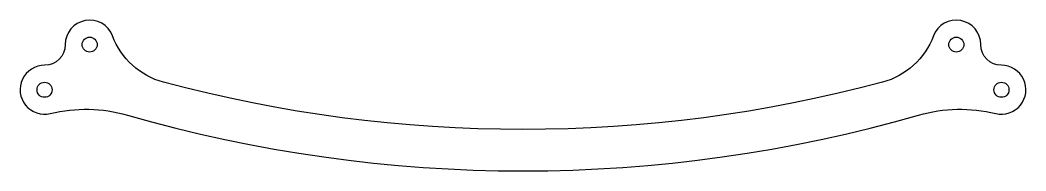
# Model space of a CAD drawing. Header units: millimetres. Extents: x -67 to 67, y -80 to -60.
import ezdxf

# ---------------------------------------------------------------- set-up
doc = ezdxf.new("R2010")
doc.units = ezdxf.units.MM
doc.layers.get('0').update_dxf_attribs({"linetype": 'CONTINUOUS'})

msp = doc.modelspace()

# ---------------------------------------------------------------- linework, layer by layer
msp.add_lwpolyline([(-63.61, -66.36, 1.126708), (-62.84, -72.76, -0.130176), (-52.6, -72.98, 0.140797), (52.6, -72.98, -0.130176), (62.84, -72.76, 1.126708), (63.61, -66.36, -0.414211), (60.86, -63.61, 0.834694), (54.56, -62.46, -0.242095), (47.79, -68.61, -0.131378), (-47.79, -68.61, -0.242095), (-54.56, -62.46, 0.834692), (-60.86, -63.61, -0.414213)], format="xyb", close=True)
for centre in [(-57.61, -63.61), (57.61, -63.61), (-63.61, -69.61), (63.61, -69.61)]:
    msp.add_circle(centre, 1)

doc.saveas('drawing.dxf')
